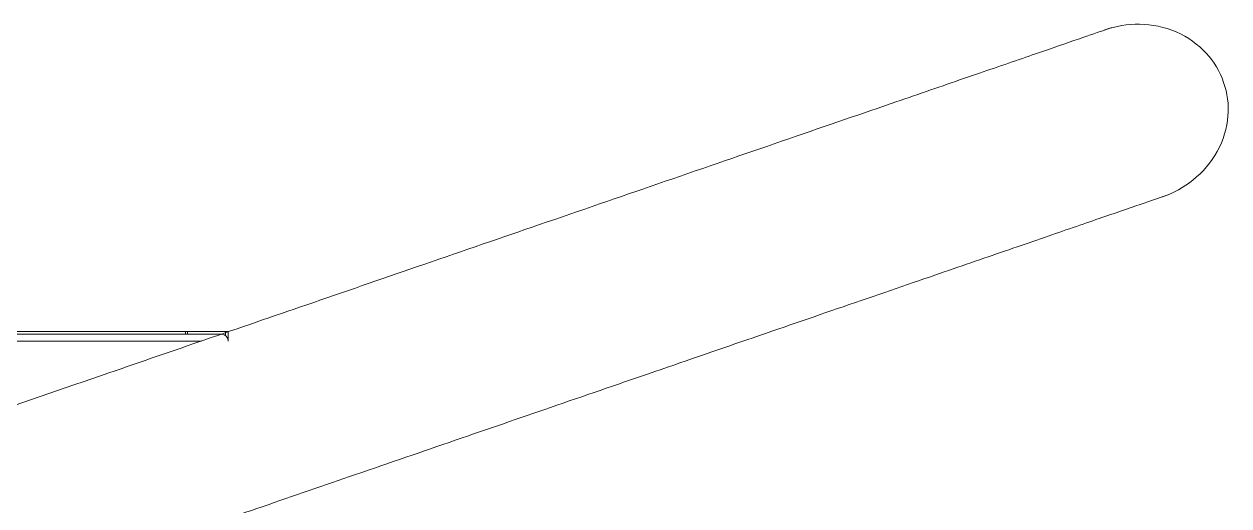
# Model space of a CAD drawing. Header units: millimetres. Extents: x -6909 to -4533, y -2578 to 782.
# Drawn here: x -5752.5 to -5663.7, y 558.9 to 594.4 of the extents above; entities that cross this region are included whole.
import ezdxf

# ---------------------------------------------------------------- set-up
doc = ezdxf.new("R2010")
doc.units = ezdxf.units.MM

msp = doc.modelspace()

# ---------------------------------------------------------------- linework, layer by layer
at = {"linetype": 'Continuous', "lineweight": 18}
for p, q in [((-5740.568, 571.789), (-5764.064, 571.789)), ((-5740.568, 571.789), (-5740.568, 571.589)), ((-5740.414, 571.789), (-5740.568, 571.789)), ((-5740.414, 571.789), (-5737.615, 571.789)), ((-5740.414, 571.589), (-5740.414, 571.789)), ((-5737.615, 571.789), (-5737.615, 571.489)), ((-5737.415, 571.789), (-5737.615, 571.789)), ((-5737.415, 571.789), (-5737.415, 571.121)), ((-5925.421, 571.589), (-5737.914, 571.589)), ((-5739.388, 571.089), (-5925.421, 571.089))]:
    msp.add_line(p, q, dxfattribs=at)
msp.add_arc((-5737.914, 571.089), 0.5, 0, 90, dxfattribs=at)
for points, knots in [([(-5672.353, 594.169), (-5672.35, 594.17), (-5672.43, 594.143), (-5673.39, 593.812), (-5676.004, 592.912), (-5679.697, 591.64), (-5684.224, 590.081), (-5690.075, 588.067), (-5697.333, 585.568), (-5705.962, 582.597), (-5714.678, 579.596), (-5723.196, 576.663), (-5731.295, 573.874), (-5738.892, 571.258), (-5750.452, 567.278), (-5766.951, 561.597), (-5785.149, 555.33), (-5800.055, 550.198), (-5811.475, 546.266), (-5823.108, 542.26), (-5835.027, 538.156), (-5847.053, 534.013), (-5855.021, 531.264), (-5859.016, 529.885), (-5859.386, 529.757)], [0, 0, 0, 0, 0.0102032, 0.0491348, 0.0870418, 0.1235837, 0.1584698, 0.1915829, 0.2362959, 0.2776455, 0.3157014, 0.3504823, 0.3819821, 0.4101861, 0.4360283, 0.5088002, 0.5844223, 0.6235474, 0.6632021, 0.7042459, 0.7484132, 0.7955907, 0.845639, 0.8507963, 0.8507963, 0.8507963, 0.8507963]), ([(-5664.083, 590.142), (-5664.357, 590.957), (-5665.198, 592.372), (-5667.472, 594.043), (-5670.282, 594.583), (-5672.004, 594.297), (-5672.859, 593.995)], [0, 0, 0, 0, 0.25181, 0.506297, 0.757433, 1, 1, 1, 1]), ([(-5668.627, 581.703), (-5667.767, 581.992), (-5666.234, 582.827), (-5664.352, 584.981), (-5663.589, 587.699), (-5663.798, 589.331), (-5664.083, 590.142)], [0, 0, 0, 0, 0.242567, 0.493703, 0.74819, 1, 1, 1, 1]), ([(-5837.53, 523.547), (-5835.052, 524.399), (-5828.756, 526.566), (-5818.515, 530.092), (-5807.009, 534.054), (-5795.708, 537.945), (-5781.968, 542.677), (-5765.924, 548.201), (-5751.566, 553.145), (-5741.368, 556.656), (-5734.694, 558.954), (-5727.766, 561.34), (-5720.656, 563.788), (-5713.426, 566.278), (-5706.207, 568.763), (-5698.944, 571.264), (-5691.82, 573.717), (-5685.468, 575.904), (-5679.992, 577.79), (-5675.465, 579.349), (-5671.772, 580.62), (-5669.157, 581.52), (-5668.197, 581.851), (-5668.117, 581.878), (-5668.12, 581.877)], [0.2238156, 0.2238156, 0.2238156, 0.2238156, 0.2532069, 0.2968372, 0.3374129, 0.3766743, 0.4154158, 0.47977, 0.5421162, 0.566008, 0.5896998, 0.6154343, 0.6439401, 0.6722495, 0.7028339, 0.7356963, 0.7708568, 0.8083659, 0.8414878, 0.8763832, 0.912935, 0.9508521, 0.9897941, 1, 1, 1, 1])]:
    msp.add_open_spline(points, degree=3, knots=knots, dxfattribs=at)

doc.saveas('drawing.dxf')
